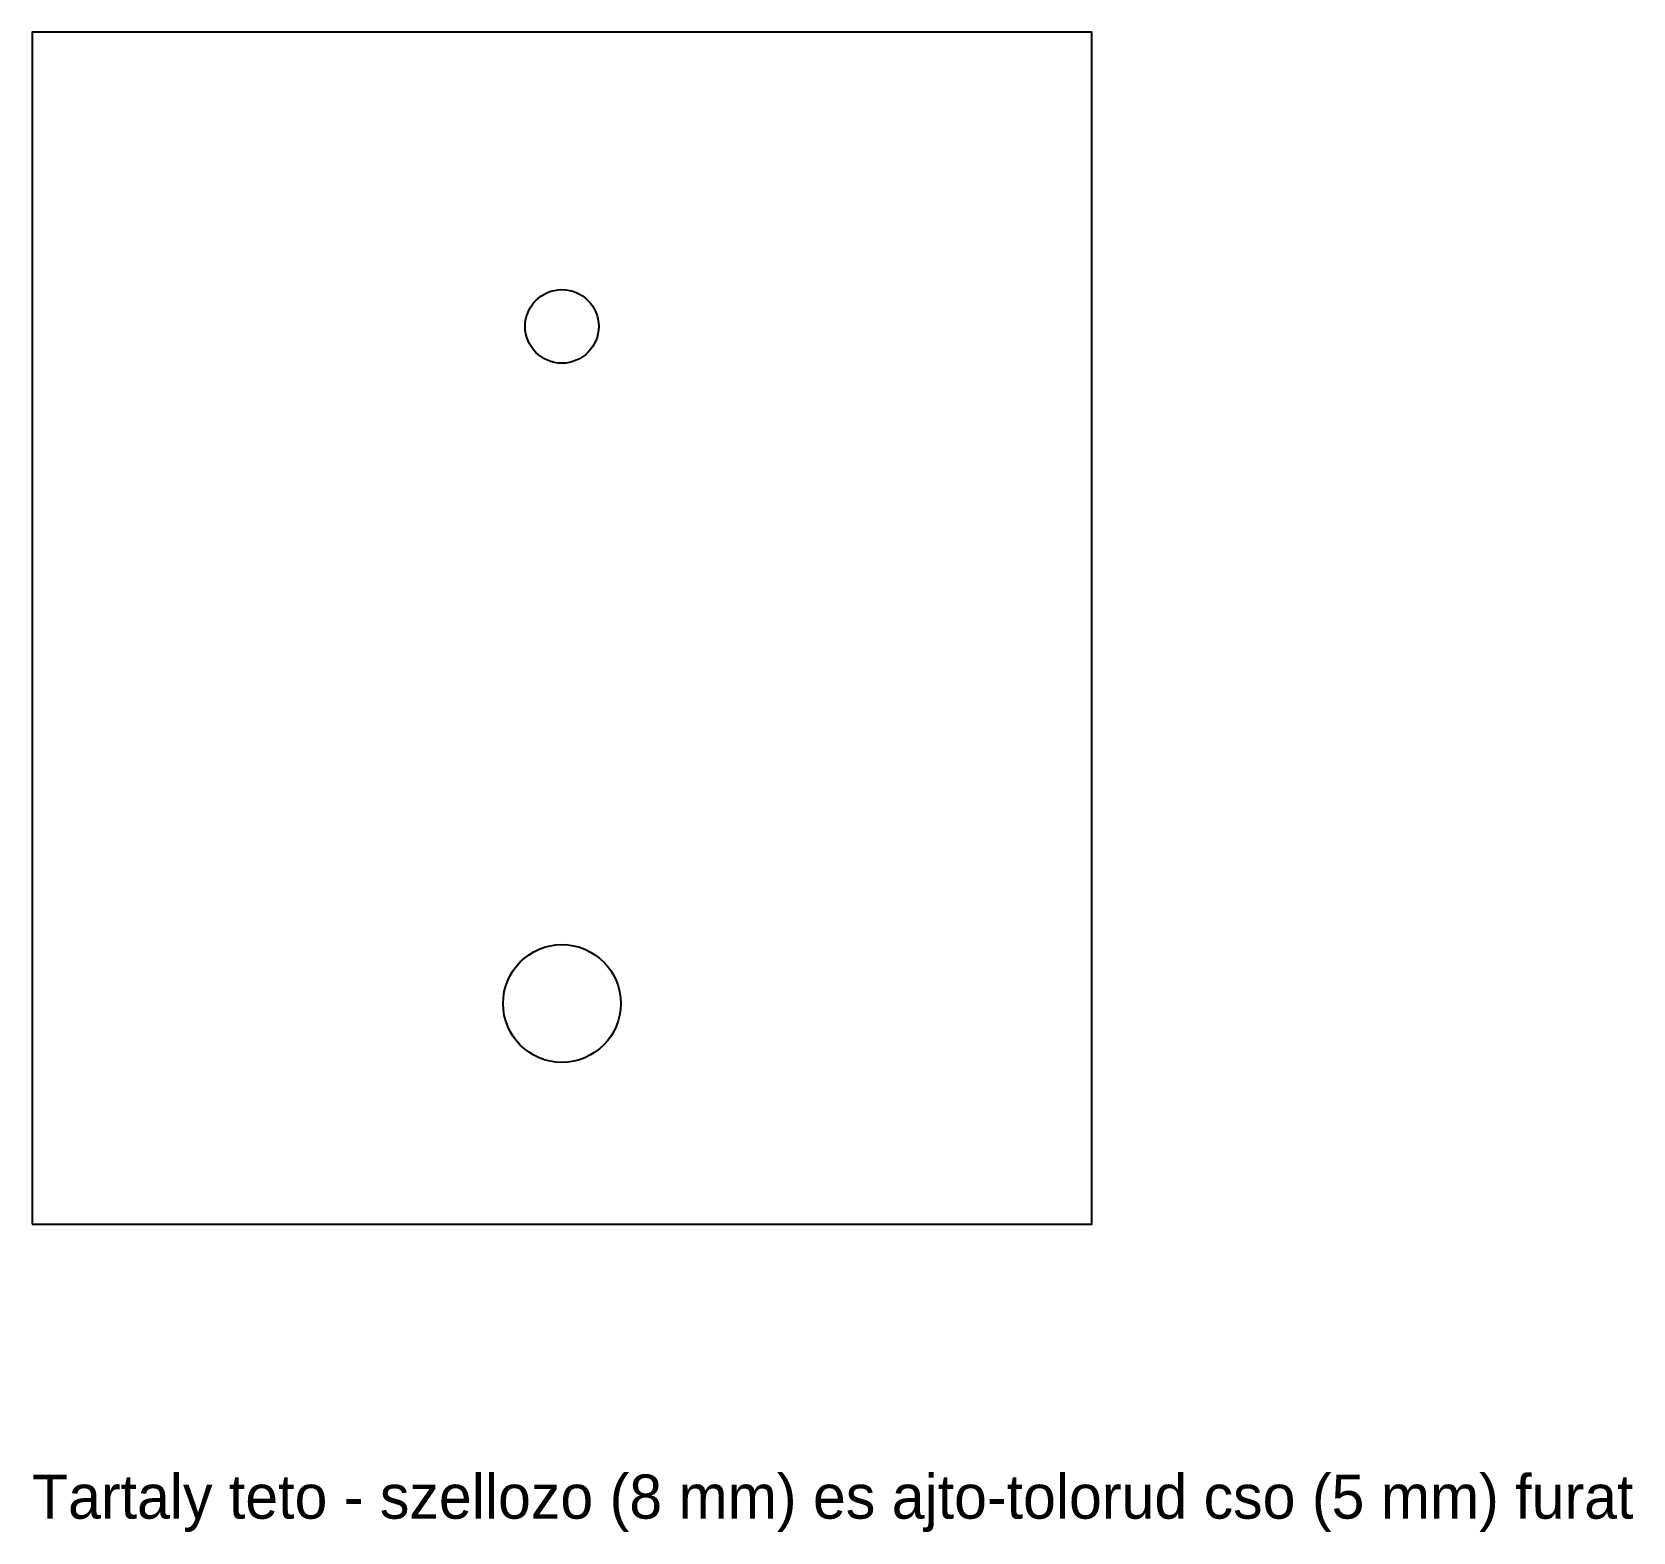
# Model space of a CAD drawing. Header units: millimetres. Extents: x 0 to 109, y -21 to 81.
import ezdxf

# ---------------------------------------------------------------- set-up
doc = ezdxf.new("R2010")
doc.units = ezdxf.units.MM
for name, color, linetype in [('FURAT', 1, 'Continuous'), ('KONTUR', 7, 'Continuous'), ('SZOVEG', 3, 'Continuous')]:
    doc.layers.add(name, color=color, linetype=linetype)

msp = doc.modelspace()

# ---------------------------------------------------------------- linework, layer by layer
at = {"layer": 'FURAT'}
for centre, radius in [((36, 61), 2.5), ((36, 15), 4)]:
    msp.add_circle(centre, radius, dxfattribs=at)
at = {"layer": 'KONTUR'}
msp.add_lwpolyline([(0, 0), (72, 0), (72, 81), (0, 81)], close=True, dxfattribs=at)

# ---------------------------------------------------------------- texts
at = {"layer": 'SZOVEG'}
msp.add_text('Tartaly teto - szellozo (8 mm) es ajto-tolorud cso (5 mm) furat', height=3, dxfattribs=at).set_placement((0, -20))

doc.saveas('drawing.dxf')
